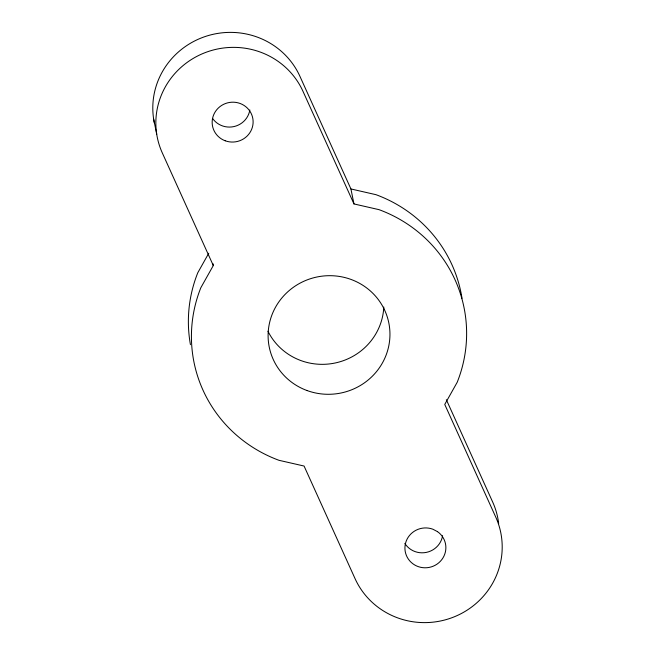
<?xml version="1.0" encoding="UTF-8"?>
<svg xmlns="http://www.w3.org/2000/svg" width="655" height="655" viewBox="0 0 655 655"><rect width="100%" height="100%" fill="white"/><g stroke="black" fill="none" stroke-linecap="round" stroke-linejoin="round"><path stroke-width="0.98" d="M208.757 253.223L197.794 272.734A137.755 133.784 -11.5 0 0 190.441 344.669M213.301 265.545L200.839 287.717A137.755 133.784 -11.5 0 0 278.989 460.309L304.076 466.041L355.067 578.66A76.889 74.67 -11.5 0 0 456.248 615.978A76.889 74.67 -11.5 0 0 495.737 517.057L444.753 404.438L457.206 382.266A137.755 133.784 -11.5 0 0 379.057 209.665L353.97 203.934L302.978 91.315A76.889 74.67 -11.5 0 0 201.805 54.005A76.889 74.67 -11.5 0 0 162.309 152.926L213.301 265.545L212.891 263.547M154.383 123.091A76.889 74.67 -11.5 0 1 206.284 36.172A76.889 74.67 -11.5 0 1 299.933 76.34L350.924 188.959L376.011 194.691A137.755 133.784 -11.5 0 1 462.004 298.295M446.342 399.697L492.691 502.074A76.889 74.67 -11.5 0 1 498.676 523.64M350.924 188.959L353.97 203.934M153.671 119.267L156.725 134.242M249.833 109.966A20.502 19.912 -11.5 0 1 234.007 126.562A20.502 19.912 -11.5 0 1 212.556 118.391M442.592 535.708A20.502 19.912 -11.5 0 1 426.331 552.394A20.502 19.912 -11.5 0 1 404.831 543.396M383.797 307.039A60.997 59.237 -11.5 0 1 335.049 363.017A60.997 59.237 -11.5 0 1 267.952 331.217M437.532 531.663L432.849 529.207A20.502 19.912 -11.5 0 0 404.962 549.365A20.502 19.912 -11.5 0 0 435.231 565.24A20.502 19.912 -11.5 0 0 437.532 531.663M225.197 140.776A20.502 19.912 -11.5 0 0 252.887 118.891A20.502 19.912 -11.5 0 0 219.843 106.699A20.502 19.912 -11.5 0 0 225.197 140.776M306.868 390.478A60.997 59.237 -11.5 0 0 389.258 325.371A60.997 59.237 -11.5 0 0 290.951 289.117A60.997 59.237 -11.5 0 0 306.868 390.478"/></g></svg>
